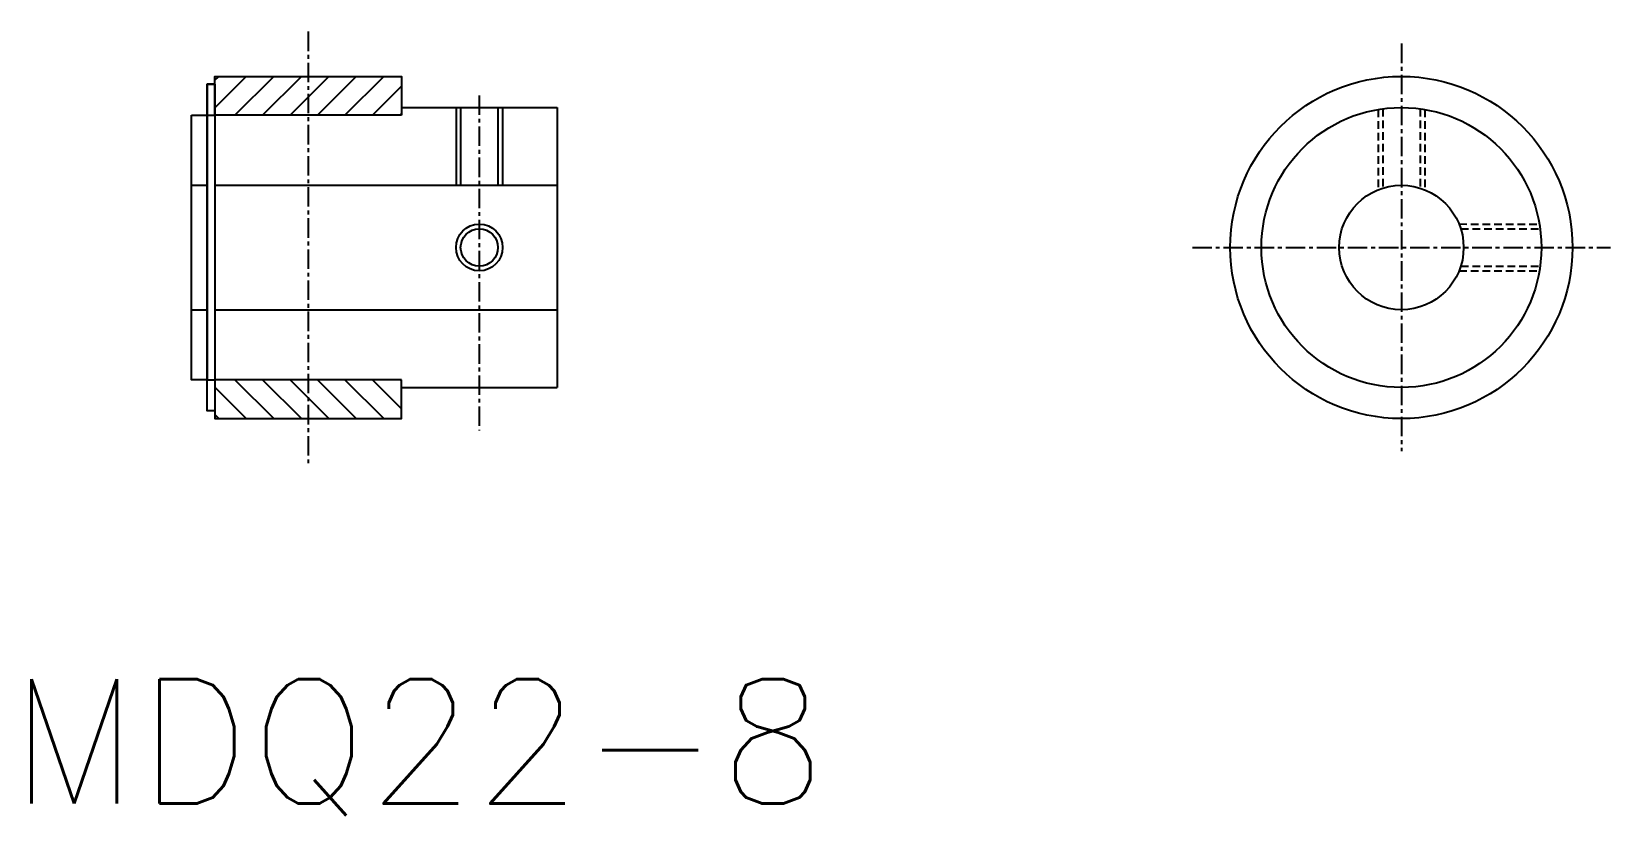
# Model space of a CAD drawing. Extents: x -11 to 90, y 1 to 51.
import ezdxf

# ---------------------------------------------------------------- set-up
doc = ezdxf.new("R2010")
doc.units = 0
doc.linetypes.add('CENTER', pattern=[2, 1.25, -0.25, 0.25, -0.25])
doc.linetypes.add('DASHED', pattern=[0.75, 0.5, -0.25])
doc.layers.get('0').update_dxf_attribs({"linetype": 'CONTINUOUS'})
doc.layers.add('CENTER', color=1, linetype='CENTER')
doc.styles.get("Standard").update_dxf_attribs({"font": 'txt.shx', "bigfont": 'bigfont.shx'})

# ---------------------------------------------------------------- blocks, each defined once
blk = doc.blocks.new('*X80')
at = {"color": 0, "linetype": 'CONTINUOUS'}
for p, q in [((0.34, 46.3), (2.36, 48.32)), ((0.34, 48.07), (0.59, 48.32)), ((1.63, 45.82), (4.13, 48.32)), ((3.4, 45.82), (5.9, 48.32)), ((5.17, 45.82), (7.67, 48.32)), ((6.93, 45.82), (9.43, 48.32)), ((8.7, 45.82), (11.2, 48.32)), ((10.47, 45.82), (12.34, 47.7)), ((12.24, 45.82), (12.34, 45.93))]:
    blk.add_line(p, q, dxfattribs=at)
blk = doc.blocks.new('*X81')
at = {"color": 0, "linetype": 'CONTINUOUS'}
for p, q in [((1.63, 28.82), (4.13, 26.32)), ((3.4, 28.82), (5.9, 26.32)), ((5.17, 28.82), (7.67, 26.32)), ((6.93, 28.82), (9.43, 26.32)), ((8.7, 28.82), (11.2, 26.32)), ((10.47, 28.82), (12.34, 26.95)), ((12.24, 28.82), (12.34, 28.72)), ((0.34, 28.34), (2.36, 26.32)), ((0.34, 26.58), (0.59, 26.32))]:
    blk.add_line(p, q, dxfattribs=at)

msp = doc.modelspace()

# ---------------------------------------------------------------- linework, layer by layer
at = {"color": 7, "linetype": 'CONTINUOUS'}
for p, q in [((0.34, 48.32), (10.34, 48.32)), ((0.34, 46.82), (0.34, 26.32)), ((12.34, 46.32), (22.34, 46.32)), ((16.14, 46.32), (16.14, 41.32)), ((18.54, 46.32), (18.54, 41.32)), ((22.34, 46.32), (22.34, 28.32)), ((-1.16, 41.32), (-0.16, 41.32)), ((0.34, 41.32), (22.34, 41.32)), ((-1.16, 33.32), (-0.16, 33.32)), ((0.34, 33.32), (22.34, 33.32)), ((-0.16, 28.82), (-1.16, 28.82)), ((12.34, 28.32), (22.34, 28.32)), ((0.34, 26.32), (10.34, 26.32))]:
    msp.add_line(p, q, dxfattribs=at)
at = {"color": 3, "linetype": 'CONTINUOUS'}
for p, q in [((15.84, 46.32), (15.84, 41.32)), ((18.84, 46.32), (18.84, 41.32))]:
    msp.add_line(p, q, dxfattribs=at)
at = {"color": 3, "linetype": 'DASHED'}
for p, q in [((75.12, 46.2), (75.12, 41.03)), ((75.42, 46.24), (75.42, 41.14)), ((77.82, 46.24), (77.82, 41.14)), ((78.12, 46.2), (78.12, 41.03)), ((80.33, 38.83), (85.5, 38.82)), ((80.44, 38.52), (85.54, 38.52)), ((80.33, 35.82), (85.5, 35.82)), ((80.44, 36.12), (85.54, 36.12))]:
    msp.add_line(p, q, dxfattribs=at)
at = {"color": 7, "linetype": 'CONTINUOUS'}
for points in [[(-0.16, 47.82), (0.34, 47.82), (0.34, 26.82), (-0.16, 26.82)], [(-0.16, 45.82), (0.34, 45.82), (0.34, 47.82), (-0.16, 47.82)], [(12.34, 45.82), (0.34, 45.82), (0.34, 48.32), (12.34, 48.32)], [(-1.16, 45.82), (-0.16, 45.82), (-0.16, 28.82), (-1.16, 28.82)], [(-0.16, 28.82), (0.34, 28.82), (0.34, 26.82), (-0.16, 26.82)], [(12.34, 28.82), (0.34, 28.82), (0.34, 26.32), (12.34, 26.32)]]:
    msp.add_lwpolyline(points, close=True, dxfattribs=at)
for centre, radius in [((76.62, 37.32), 11), ((76.62, 37.32), 9), ((76.62, 37.32), 4), ((17.34, 37.32), 1.2)]:
    msp.add_circle(centre, radius, dxfattribs=at)
at = {"color": 3, "linetype": 'CONTINUOUS'}
msp.add_circle((17.34, 37.32), 1.5, dxfattribs=at)
at = {"layer": 'CENTER', "color": 1, "linetype": 'CENTER'}
for p, q in [((6.34, 51.2), (6.34, 23.45)), ((76.62, 50.43), (76.62, 24.22)), ((17.34, 47.1), (17.34, 25.55)), ((63.18, 37.32), (90.06, 37.32))]:
    msp.add_line(p, q, dxfattribs=at)

# ---------------------------------------------------------------- block references
at = {"color": 3, "linetype": 'CONTINUOUS'}
for name in ['*X80', '*X81']:
    msp.add_blockref(name, (0, 0), dxfattribs=at)

# ---------------------------------------------------------------- texts
at = {"color": 7, "linetype": 'CONTINUOUS'}
msp.add_text('MDQ22-8', height=8, dxfattribs=at).set_placement((-12.82, 1.57))

doc.saveas('drawing.dxf')
